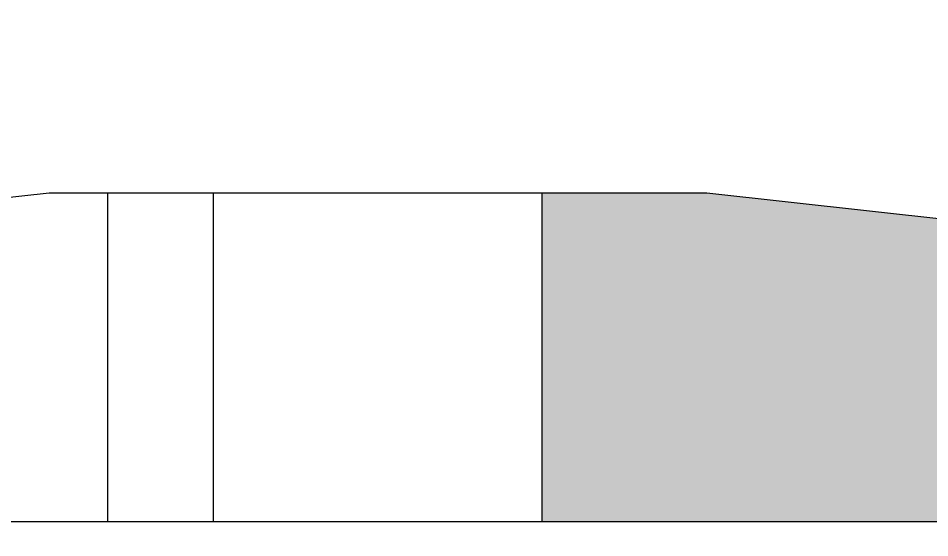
# Model space of a CAD drawing. Extents: x 65572 to 72871, y 30718 to 33858.
# Drawn here: x 65950.7 to 65960.75, y 30852.14 to 30857.88 of the extents above; entities that cross this region are included whole.
import ezdxf

# ---------------------------------------------------------------- set-up
doc = ezdxf.new("R2010")
doc.units = 0
doc.header["$LTSCALE"] = 0.5
doc.header["$MEASUREMENT"] = 0
doc.layers.get('0').update_dxf_attribs({"color": 20, "linetype": 'CONTINUOUS'})
doc.layers.get('DEFPOINTS').update_dxf_attribs({"linetype": 'CONTINUOUS', "lineweight": 5})
for name, color, linetype, lineweight in [('Annotations', 40, 'CONTINUOUS', 5), ('Hatches', 8, 'CONTINUOUS', 5), ('Layout', 154, 'CONTINUOUS', 5), ('Viewed', 150, 'CONTINUOUS', 9)]:
    doc.layers.add(name, color=color, linetype=linetype, lineweight=lineweight)
doc.styles.get("Standard").update_dxf_attribs({"font": 'arial.ttf'})
doc.dimstyles.new('ARCH', dxfattribs={"dimscale": 96, "dimtxt": 0.0625, "dimasz": 0.0625, "dimexe": 0.04, "dimexo": 0.09375, "dimgap": 0.03125, "dimtad": 1, "dimdec": 0, "dimrnd": 0.0625, "dimzin": 3, "dimdsep": 46, "dimlunit": 4, "dimtxsty": 'Standard', "dimblk1": 'ARCHTICK', "dimblk2": 'ARCHTICK', "dimsah": 1, "dimcen": 0, "dimdle": 0.03125, "dimclrd": 256, "dimclre": 256, "dimclrt": 256, "dimazin": 0, "dimtfac": 1, "dimtdec": 0, "dimtmove": 2, "dimatfit": 3, "dimldrblk": 'OBLIQUE', "dimfxl": 0.3, "dimfxlon": 1, "dimfrac": 2, "dimarcsym": 0})

# ---------------------------------------------------------------- blocks, each defined once
blk = doc.blocks.new('_ArchTick')
at = {"const_width": 0.15}
blk.add_lwpolyline([(-0.5, -0.5), (0.5, 0.5)], dxfattribs=at)
blk = doc.blocks.new('*D33')
at = {"layer": 'Annotations', "lineweight": -2}
for p, q in [((65894.432, 30757.065), (65894.432, 30880.047)), ((65923.232, 30877.047), (65890.592, 30877.047)), ((65923.232, 30760.065), (65890.592, 30760.065))]:
    blk.add_line(p, q, dxfattribs=at)
at = {"layer": 'DEFPOINTS', "color": 0}
for p in [(65894.432, 30877.047), (65967.631, 30877.047), (65967.631, 30760.065)]:
    blk.add_point(p, dxfattribs=at)
at = {"layer": 'Annotations', "lineweight": -2, "xscale": 6, "yscale": 6, "zscale": 6}
for p, rotation in [((65894.432, 30877.047), 90), ((65894.432, 30760.065), 270)]:
    blk.add_blockref('_ArchTick', p, dxfattribs=dict(at, rotation=rotation))
at = {"layer": 'Annotations', "insert": (65900.495, 30818.556), "char_height": 6, "attachment_point": 5, "rotation": 270}
blk.add_mtext('9\'-9"', dxfattribs=at)
blk = doc.blocks.new('_Oblique')
at = {"lineweight": -2}
blk.add_line((-0.5, -0.5), (0.5, 0.5), dxfattribs=at)
blk = doc.blocks.new('12fstg01')
at = {"color": 0, "linetype": 'ByBlock'}
for p, q in [((-0.1651, 0.51961), (0.1651, 0.51961)), ((-0.03806, 0.4434), (-0.03806, 0.51961)), ((0.03806, 0.51961), (0.03806, 0.4434)), ((-0.19056, 0.45604), (-0.07625, 0.4434)), ((0.07611, 0.4434), (0.19042, 0.45604)), ((-0.07625, 0.4434), (0.07611, 0.4434))]:
    blk.add_line(p, q, dxfattribs=at)

msp = doc.modelspace()

# ---------------------------------------------------------------- hatches: boundary and pattern name
at = {"layer": 'Hatches', "linetype": 'ByBlock', "true_color": 0xa9bbbc}
h = msp.add_hatch(color=253, dxfattribs=at)
h.paths.add_polyline_path([(65969.949156, 30855.946436), (65969.949156, 30852.32), (65975.99468, 30852.32), (65976.116593, 30852.24997), (65976.116593, 30855.465462), (65971.766765, 30855.946436)])
h.paths.add_polyline_path([(65956.476016, 30855.946436), (65956.476016, 30852.32), (65962.521541, 30852.32), (65966.32711, 30852.32), (65966.32711, 30855.946436), (65964.937332, 30855.946436), (65963.73328, 30855.344957), (65958.293625, 30855.946436)])

# ---------------------------------------------------------------- linework, layer by layer
at = {"layer": 'Viewed'}
msp.add_line((65951.685004, 30855.946436), (65951.685004, 30852.32), dxfattribs=at)

# ---------------------------------------------------------------- block references
at = {"layer": 'Layout', "linetype": 'ByBlock', "xscale": 47.58705652932135, "yscale": 47.58705652932135, "zscale": 47.58705652932135, "rotation": 180}
msp.add_blockref('12fstg01', (65954.664993, 30877.046502), dxfattribs=at)

# ---------------------------------------------------------------- dimensions: what is measured, and where the dimension line sits
at = {"layer": 'Annotations'}
dim = msp.add_linear_dim(base=(65894.431642, 30877.046502), p1=(65967.63117, 30760.064773), p2=(65967.63117, 30877.046502), angle=270, dimstyle='ARCH', dxfattribs=at)
dim.commit()
dim.dimension.update_dxf_attribs({"geometry": '*D33', "text_midpoint": (65900.494642, 30818.555637)})

# ---------------------------------------------------------------- leaders
at = {"layer": 'Annotations', "linetype": 'ByBlock'}
msp.add_leader([(65936.886538, 30850.348247), (65980.656573, 30917.574618), (65988.929961, 30917.574618)], dimstyle='ARCH', dxfattribs=at)

doc.saveas('drawing.dxf')
